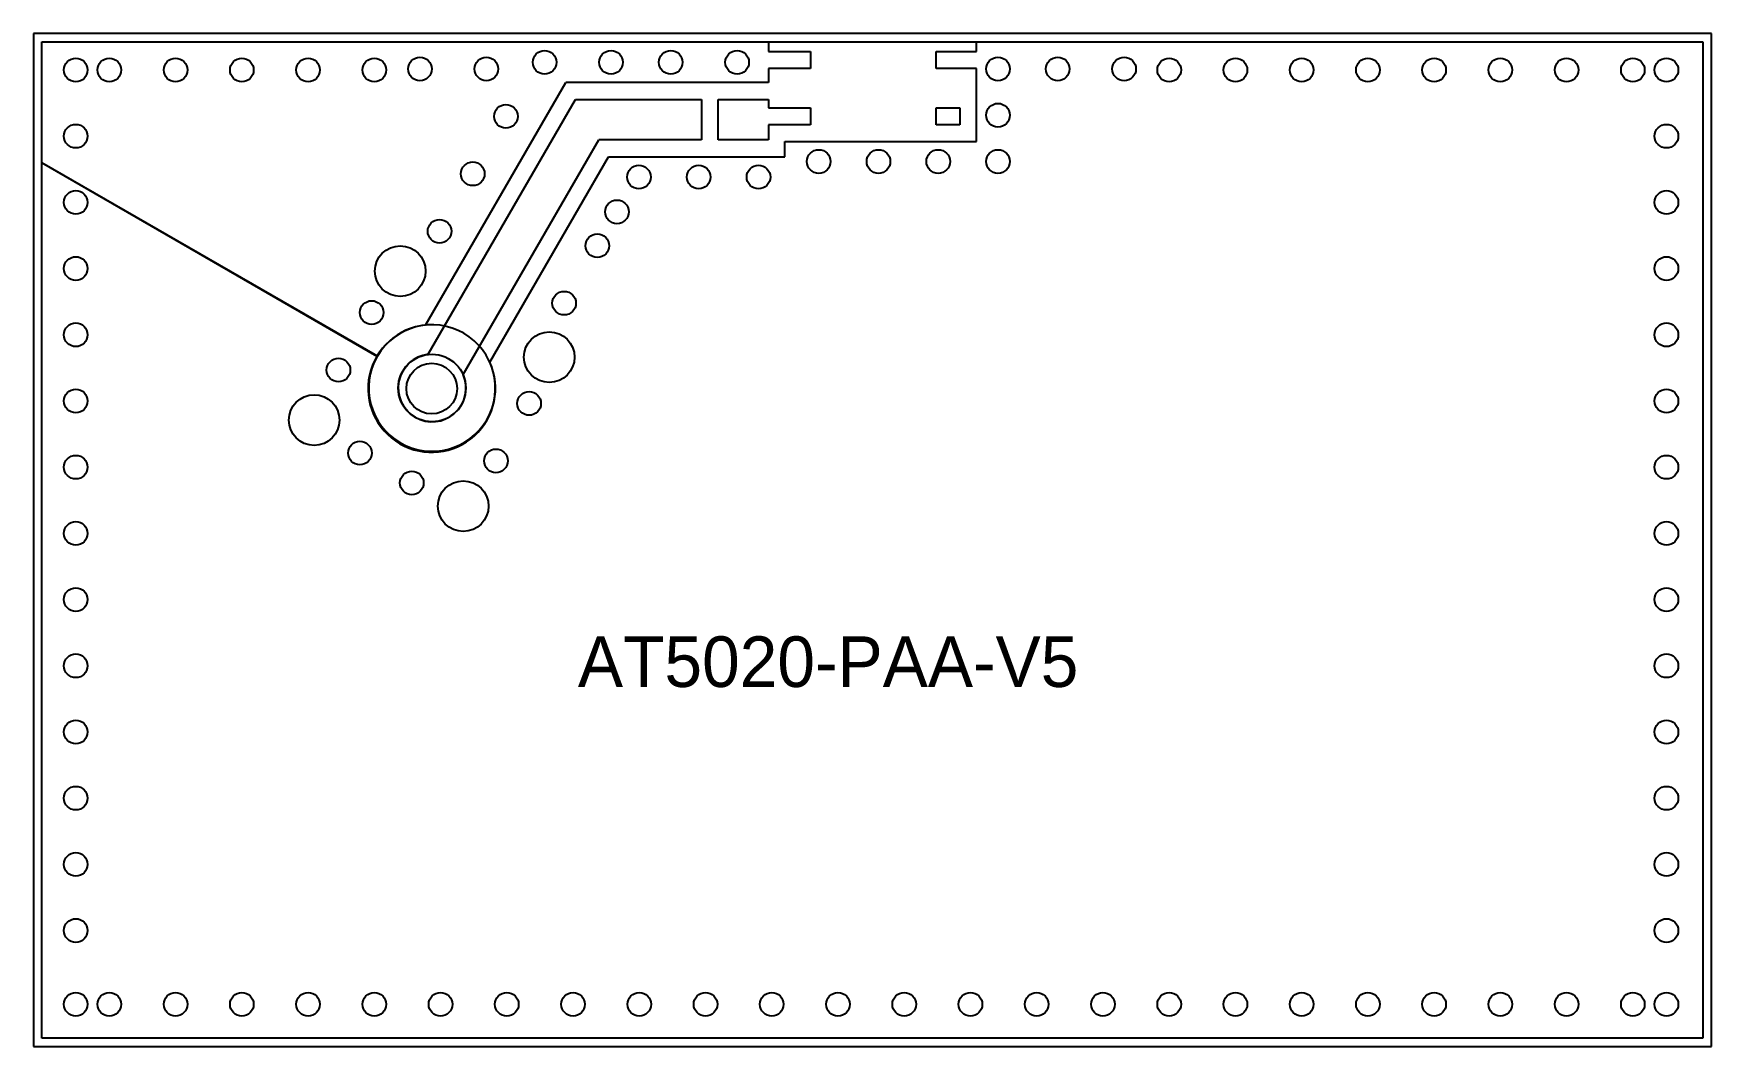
# Model space of a CAD drawing. Extents: x 17204.3 to 17254.8, y -30100.3 to -30069.8.
import ezdxf

# ---------------------------------------------------------------- set-up
doc = ezdxf.new("R2010")
doc.units = 0
for name, color, linetype in [('BOTTOM-METAL', 30, 'CONTINUOUS'), ('CUT', 7, 'CONTINUOUS'), ('HOLE', 7, 'CONTINUOUS'), ('TEXT-TOP', 7, 'CONTINUOUS'), ('TOP-METAL', 30, 'CONTINUOUS'), ('VIA', 7, 'CONTINUOUS')]:
    doc.layers.add(name, color=color, linetype=linetype)

msp = doc.modelspace()

# ---------------------------------------------------------------- linework, layer by layer
at = {"layer": 'BOTTOM-METAL'}
for p, q in [((17204.514, -30073.661), (17204.514, -30070.023)), ((17204.514, -30070.023), (17254.514, -30070.023)), ((17254.514, -30070.023), (17254.514, -30100.023)), ((17214.609, -30079.489), (17204.514, -30073.661)), ((17204.514, -30100.023), (17204.514, -30073.667)), ((17214.606, -30079.494), (17204.514, -30073.667)), ((17254.514, -30100.023), (17204.514, -30100.023))]:
    msp.add_line(p, q, dxfattribs=at)
msp.add_circle((17216.256, -30080.446), 1.016, dxfattribs=at)
msp.add_arc((17216.256, -30080.446), 1.905, 150, 149.8472, dxfattribs=at)
at = {"layer": 'CUT'}
for p, q in [((17254.768, -30069.769), (17204.26, -30069.769)), ((17204.26, -30069.769), (17204.26, -30100.277)), ((17254.768, -30100.277), (17254.768, -30069.769)), ((17204.26, -30100.277), (17254.768, -30100.277))]:
    msp.add_line(p, q, dxfattribs=at)
at = {"layer": 'HOLE'}
for centre in [(17215.298, -30076.925), (17219.785, -30079.516), (17216.246, -30080.464), (17212.707, -30081.412), (17217.194, -30084.003)]:
    msp.add_circle(centre, 0.762, dxfattribs=at)
at = {"layer": 'TOP-METAL'}
for p, q in [((17204.514, -30070.023), (17226.38, -30070.023)), ((17204.514, -30100.023), (17204.514, -30070.023)), ((17226.38, -30070.023), (17226.38, -30070.315)), ((17226.38, -30070.315), (17227.648, -30070.315)), ((17227.648, -30070.315), (17227.648, -30070.823)), ((17231.432, -30070.823), (17231.432, -30070.315)), ((17231.432, -30070.315), (17232.648, -30070.315)), ((17232.648, -30070.315), (17232.648, -30070.023)), ((17232.648, -30070.023), (17254.514, -30070.023)), ((17254.514, -30070.023), (17254.514, -30100.023)), ((17227.648, -30070.823), (17226.38, -30070.823)), ((17226.38, -30070.823), (17226.38, -30071.243)), ((17232.648, -30070.823), (17231.432, -30070.823)), ((17232.648, -30073.019), (17232.648, -30070.823)), ((17216.059, -30078.552), (17220.279, -30071.243)), ((17226.38, -30071.243), (17220.279, -30071.243)), ((17216.139, -30079.431), (17220.572, -30071.751)), ((17220.572, -30071.751), (17224.364, -30071.751)), ((17224.364, -30071.751), (17224.364, -30072.97)), ((17224.864, -30071.751), (17226.38, -30071.751)), ((17224.864, -30072.97), (17224.864, -30071.751)), ((17226.38, -30071.751), (17226.38, -30072.011)), ((17226.38, -30072.011), (17227.648, -30072.011)), ((17227.648, -30072.011), (17227.648, -30072.519)), ((17231.432, -30072.011), (17232.14, -30072.011)), ((17231.432, -30072.519), (17231.432, -30072.011)), ((17232.14, -30072.011), (17232.14, -30072.519)), ((17227.648, -30072.519), (17226.38, -30072.519)), ((17226.38, -30072.519), (17226.38, -30072.97)), ((17232.14, -30072.519), (17231.432, -30072.519)), ((17217.194, -30080.04), (17221.276, -30072.97)), ((17224.364, -30072.97), (17221.276, -30072.97)), ((17226.38, -30072.97), (17224.864, -30072.97)), ((17226.88, -30073.478), (17226.88, -30073.019)), ((17226.88, -30073.019), (17232.648, -30073.019)), ((17217.995, -30079.67), (17221.569, -30073.478)), ((17221.569, -30073.478), (17226.88, -30073.478)), ((17254.514, -30100.023), (17204.514, -30100.023))]:
    msp.add_line(p, q, dxfattribs=at)
for centre, radius, start, end in [((17216.248, -30080.461), 1.918, 95.6449, 24.3551), ((17216.258, -30080.443), 1.02, 96.7153, 23.2847)]:
    msp.add_arc(centre, radius, start, end, dxfattribs=at)
at = {"layer": 'VIA'}
for centre in [(17219.644, -30070.636), (17221.643, -30070.636), (17223.441, -30070.636), (17225.44, -30070.636), (17205.53, -30070.867), (17206.542, -30070.867), (17208.536, -30070.867), (17210.53, -30070.867), (17212.524, -30070.867), (17214.518, -30070.867), (17215.892, -30070.836), (17217.891, -30070.836), (17233.292, -30070.836), (17235.09, -30070.836), (17237.089, -30070.836), (17238.445, -30070.867), (17240.439, -30070.867), (17242.433, -30070.867), (17244.427, -30070.867), (17246.42, -30070.867), (17248.414, -30070.867), (17250.408, -30070.867), (17252.402, -30070.867), (17253.414, -30070.867), (17233.292, -30072.23), (17218.48, -30072.263), (17205.53, -30072.86), (17253.414, -30072.86), (17227.896, -30073.624), (17229.695, -30073.624), (17231.493, -30073.624), (17233.292, -30073.624), (17217.481, -30073.994), (17222.483, -30074.091), (17224.283, -30074.091), (17226.083, -30074.091), (17205.53, -30074.854), (17221.822, -30075.14), (17253.414, -30074.854), (17216.482, -30075.725), (17221.231, -30076.16), (17205.53, -30076.848), (17253.414, -30076.848), (17214.438, -30078.173), (17220.232, -30077.89), (17205.53, -30078.842), (17253.414, -30078.842), (17213.438, -30079.904), (17205.53, -30080.836), (17253.414, -30080.836), (17219.178, -30080.91), (17205.53, -30082.83), (17214.085, -30082.404), (17218.179, -30082.64), (17253.414, -30082.83), (17215.647, -30083.305), (17205.53, -30084.824), (17253.414, -30084.824), (17205.53, -30086.818), (17253.414, -30086.818), (17205.53, -30088.812), (17253.414, -30088.812), (17205.53, -30090.806), (17253.414, -30090.806), (17205.53, -30092.799), (17253.414, -30092.799), (17205.53, -30094.793), (17253.414, -30094.793), (17205.53, -30096.787), (17253.414, -30096.787), (17205.53, -30099.007), (17206.542, -30099.007), (17208.536, -30099.007), (17210.53, -30099.007), (17212.524, -30099.007), (17214.518, -30099.007), (17216.512, -30099.007), (17218.506, -30099.007), (17220.5, -30099.007), (17222.494, -30099.007), (17224.488, -30099.007), (17226.481, -30099.007), (17228.475, -30099.007), (17230.469, -30099.007), (17232.463, -30099.007), (17234.457, -30099.007), (17236.451, -30099.007), (17238.445, -30099.007), (17240.439, -30099.007), (17242.433, -30099.007), (17244.427, -30099.007), (17246.42, -30099.007), (17246.42, -30099.007), (17248.414, -30099.007), (17250.408, -30099.007), (17252.402, -30099.007), (17253.414, -30099.007)]:
    msp.add_circle(centre, 0.356, dxfattribs=at)

# ---------------------------------------------------------------- texts
at = {"layer": 'TEXT-TOP'}
msp.add_text('AT5020-PAA-V5', height=1.524, dxfattribs=at).set_placement((17220.646, -30089.45))

doc.saveas('drawing.dxf')
